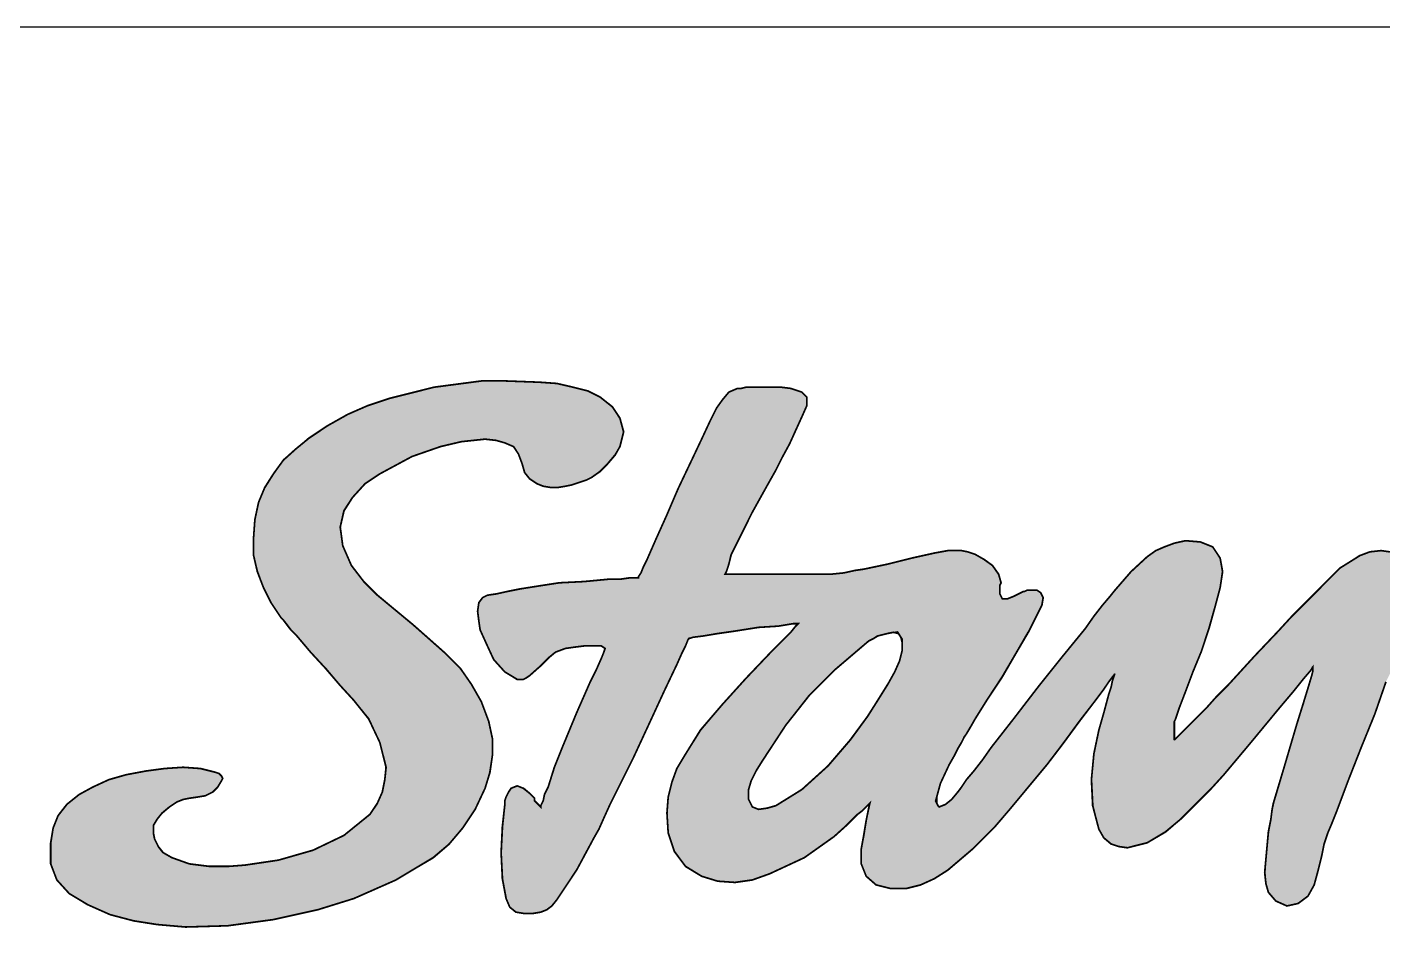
# Model space of a CAD drawing. Extents: x -87147 to -82947, y 23571 to 29511.
# Drawn here: x -85843.4 to -85512.2, y 24451.5 to 24671.5 of the extents above; entities that cross this region are included whole.
import ezdxf

# ---------------------------------------------------------------- set-up
doc = ezdxf.new("R2010")
doc.units = 0
doc.header["$LTSCALE"] = 200
doc.header["$MEASUREMENT"] = 0
doc.layers.get('0').update_dxf_attribs({"linetype": 'CONTINUOUS'})
doc.layers.add('CAMADA_1', color=7, linetype='CONTINUOUS')
doc.layers.add('FINA', color=7, linetype='CONTINUOUS')

msp = doc.modelspace()

# ---------------------------------------------------------------- hatches: boundary and pattern name
at = {"linetype": 'CONTINUOUS'}
msp.add_hatch(color=5, dxfattribs=at).paths.add_polyline_path([(-85756.039, 24487.724), (-85756.643, 24484.701), (-85757.853, 24481.98), (-85759.667, 24479.259), (-85766.016, 24474.119), (-85773.574, 24470.491), (-85782.039, 24468.073), (-85790.202, 24466.863), (-85794.131, 24466.561), (-85798.969, 24466.561), (-85803.806, 24467.166), (-85808.038, 24468.677), (-85810.155, 24469.887), (-85811.365, 24471.398), (-85812.574, 24473.816), (-85812.574, 24476.538), (-85811.666, 24478.05), (-85810.457, 24479.561), (-85808.643, 24481.073), (-85806.18, 24482.714), (-85803.806, 24483.189), (-85801.69, 24483.492), (-85799.876, 24483.793), (-85798.062, 24484.701), (-85796.853, 24485.91), (-85795.945, 24487.421), (-85795.643, 24488.026), (-85795.945, 24488.631), (-85796.55, 24489.235), (-85797.457, 24489.538), (-85801.085, 24490.445), (-85805.318, 24490.747), (-85809.852, 24490.445), (-85814.388, 24489.84), (-85819.225, 24488.933), (-85823.457, 24487.724), (-85827.387, 24485.91), (-85830.713, 24484.096), (-85833.736, 24481.677), (-85835.852, 24478.956), (-85837.061, 24475.933), (-85837.666, 24472.305), (-85837.666, 24467.166), (-85836.155, 24463.235), (-85833.132, 24459.911), (-85828.596, 24457.189), (-85823.155, 24454.771), (-85817.411, 24453.258), (-85811.666, 24452.352), (-85804.713, 24451.747), (-85794.433, 24452.049), (-85783.248, 24453.561), (-85772.364, 24455.98), (-85763.597, 24458.701), (-85753.317, 24463.235), (-85744.248, 24468.677), (-85740.318, 24472.003), (-85736.992, 24475.933), (-85733.969, 24480.468), (-85731.55, 24485.608), (-85730.341, 24489.538), (-85729.736, 24493.77), (-85729.736, 24497.7), (-85730.644, 24501.933), (-85732.458, 24506.77), (-85734.876, 24511.003), (-85737.597, 24514.933), (-85741.225, 24518.561), (-85749.085, 24525.515), (-85757.853, 24532.77), (-85761.178, 24536.096), (-85764.201, 24540.026), (-85766.318, 24544.863), (-85766.923, 24549.398), (-85766.016, 24553.328), (-85763.899, 24556.654), (-85760.876, 24559.979), (-85757.248, 24562.398), (-85749.388, 24566.631), (-85742.434, 24569.048), (-85737.295, 24570.258), (-85731.55, 24570.863), (-85728.83, 24570.561), (-85726.713, 24569.956), (-85724.597, 24569.048), (-85723.388, 24567.235), (-85722.481, 24564.817), (-85721.876, 24562.7), (-85720.667, 24561.188), (-85718.853, 24559.979), (-85717.342, 24559.375), (-85715.528, 24559.072), (-85713.714, 24559.072), (-85711.9, 24559.375), (-85710.388, 24559.677), (-85708.574, 24560.281), (-85706.76, 24560.886), (-85705.551, 24561.491), (-85703.435, 24563.002), (-85701.621, 24564.817), (-85699.806, 24566.933), (-85698.598, 24569.048), (-85697.69, 24572.677), (-85698.598, 24576.002), (-85700.412, 24578.724), (-85703.435, 24581.142), (-85706.458, 24582.654), (-85710.086, 24583.561), (-85714.015, 24584.467), (-85718.248, 24584.77), (-85726.411, 24585.072), (-85732.458, 24585.072), (-85743.946, 24583.561), (-85754.83, 24580.839), (-85760.271, 24579.025), (-85765.109, 24576.91), (-85769.946, 24574.188), (-85774.48, 24571.165), (-85777.806, 24568.445), (-85780.83, 24565.723), (-85783.248, 24562.398), (-85785.364, 24559.072), (-85786.876, 24555.444), (-85787.783, 24551.212), (-85788.085, 24546.979), (-85788.085, 24542.445), (-85787.178, 24538.514), (-85785.667, 24534.584), (-85783.853, 24530.956), (-85781.434, 24527.329), (-85780.83, 24526.723), (-85779.923, 24525.515), (-85779.015, 24524.306), (-85777.503, 24522.793), (-85774.178, 24518.863), (-85770.55, 24514.933), (-85766.923, 24510.7), (-85763.597, 24507.073), (-85761.178, 24504.049), (-85759.97, 24502.537), (-85757.248, 24496.794), (-85755.737, 24490.747)])
h = msp.add_hatch(color=5, dxfattribs=at)
h.paths.add_polyline_path([(-85595.505, 24530.352), (-85595.202, 24532.166), (-85595.807, 24533.375), (-85596.715, 24533.979), (-85599.132, 24533.979), (-85599.738, 24533.677), (-85600.038, 24533.677), (-85602.458, 24532.468), (-85603.97, 24531.863), (-85605.179, 24531.863), (-85605.784, 24533.073), (-85605.784, 24533.677), (-85605.784, 24534.282), (-85605.784, 24535.189), (-85605.481, 24535.793), (-85606.086, 24537.91), (-85607.598, 24540.026), (-85609.714, 24541.537), (-85611.83, 24542.747), (-85613.645, 24543.351), (-85615.156, 24543.653), (-85616.969, 24543.653), (-85618.482, 24543.653), (-85621.807, 24543.049), (-85627.249, 24541.839), (-85633.295, 24540.328), (-85639.04, 24539.119), (-85641.155, 24538.816), (-85643.877, 24538.212), (-85646.9, 24537.91), (-85649.62, 24537.91), (-85656.876, 24537.91), (-85664.434, 24537.91), (-85667.76, 24537.91), (-85670.481, 24537.91), (-85672.295, 24537.91), (-85672.9, 24537.91), (-85672.597, 24538.514), (-85671.993, 24540.328), (-85671.387, 24542.747), (-85670.179, 24545.165), (-85668.667, 24548.189), (-85666.249, 24553.026), (-85663.225, 24558.467), (-85660.504, 24563.305), (-85658.993, 24566.328), (-85657.179, 24569.654), (-85655.667, 24572.979), (-85654.156, 24576.305), (-85652.946, 24579.025), (-85652.946, 24581.142), (-85654.156, 24582.351), (-85656.876, 24583.258), (-85659.296, 24583.561), (-85663.527, 24583.561), (-85665.644, 24583.561), (-85667.76, 24583.561), (-85668.97, 24583.258), (-85669.877, 24583.258), (-85671.993, 24582.351), (-85673.504, 24580.538), (-85675.016, 24578.421), (-85676.527, 24575.398), (-85678.643, 24570.863), (-85681.365, 24565.119), (-85684.388, 24558.771), (-85687.109, 24552.421), (-85689.83, 24546.374), (-85691.946, 24541.537), (-85692.853, 24539.724), (-85693.458, 24538.212), (-85694.062, 24537.305), (-85694.062, 24537.002), (-85694.667, 24537.002), (-85696.179, 24537.002), (-85698.295, 24536.7), (-85701.016, 24536.7), (-85707.365, 24536.096), (-85713.411, 24535.793), (-85717.342, 24535.189), (-85723.085, 24534.282), (-85726.108, 24533.677), (-85728.83, 24533.073), (-85730.946, 24532.77), (-85732.155, 24532.166), (-85733.062, 24530.956), (-85733.364, 24528.84), (-85733.062, 24526.421), (-85732.759, 24524.306), (-85731.249, 24520.98), (-85729.435, 24517.049), (-85726.713, 24514.026), (-85723.69, 24512.212), (-85722.179, 24512.212), (-85721.574, 24512.515), (-85720.667, 24513.119), (-85717.946, 24515.538), (-85715.829, 24517.653), (-85714.318, 24518.863), (-85711.9, 24519.77), (-85709.783, 24520.072), (-85707.365, 24520.375), (-85705.249, 24520.375), (-85703.132, 24520.375), (-85702.177, 24519.738), (-85703.132, 24517.352), (-85704.341, 24514.63), (-85705.853, 24511.607), (-85709.178, 24504.049), (-85712.806, 24495.282), (-85714.62, 24490.747), (-85716.132, 24485.91), (-85717.039, 24484.096), (-85717.342, 24482.584), (-85717.946, 24481.375), (-85717.946, 24481.073), (-85719.458, 24482.584), (-85719.458, 24483.189), (-85719.76, 24483.492), (-85720.667, 24484.398), (-85722.179, 24485.608), (-85723.69, 24486.212), (-85725.202, 24485.608), (-85725.806, 24484.701), (-85726.411, 24483.492), (-85726.713, 24482.584), (-85726.713, 24481.677), (-85727.318, 24476.236), (-85727.621, 24469.887), (-85727.318, 24463.538), (-85726.411, 24458.701), (-85725.504, 24456.584), (-85723.992, 24455.375), (-85722.179, 24455.073), (-85719.76, 24455.073), (-85717.946, 24455.375), (-85716.434, 24455.98), (-85715.225, 24456.887), (-85714.015, 24458.398), (-85711.597, 24462.026), (-85709.178, 24465.654), (-85707.062, 24469.584), (-85704.946, 24473.514), (-85703.737, 24475.631), (-85702.527, 24478.352), (-85701.016, 24481.677), (-85699.202, 24485.306), (-85695.271, 24493.166), (-85691.342, 24501.631), (-85687.713, 24509.491), (-85684.69, 24515.839), (-85683.481, 24518.561), (-85682.574, 24520.375), (-85681.777, 24522.365), (-85678.341, 24522.793), (-85674.714, 24523.398), (-85670.481, 24524.003), (-85664.736, 24524.909), (-85659.9, 24525.212), (-85656.272, 24525.817), (-85655.063, 24525.817), (-85655.667, 24525.212), (-85656.876, 24523.7), (-85658.993, 24521.584), (-85661.713, 24518.863), (-85667.76, 24512.515), (-85673.504, 24506.166), (-85678.946, 24499.817), (-85682.876, 24493.468), (-85684.69, 24490.445), (-85685.899, 24487.119), (-85686.807, 24483.492), (-85687.109, 24479.561), (-85686.807, 24474.724), (-85685.295, 24470.189), (-85682.574, 24466.561), (-85678.643, 24464.143), (-85674.714, 24462.934), (-85670.481, 24462.631), (-85666.249, 24463.235), (-85662.016, 24464.748), (-85653.551, 24468.677), (-85646.295, 24473.817), (-85643.272, 24476.538), (-85640.551, 24479.259), (-85639.342, 24480.165), (-85638.435, 24481.073), (-85637.83, 24481.677), (-85637.527, 24481.98), (-85637.83, 24480.77), (-85638.435, 24477.747), (-85639.04, 24474.119), (-85639.644, 24470.794), (-85639.644, 24467.166), (-85638.435, 24464.143), (-85636.016, 24462.026), (-85632.388, 24461.12), (-85628.76, 24461.12), (-85625.133, 24462.026), (-85621.807, 24463.538), (-85618.482, 24465.654), (-85612.435, 24470.794), (-85606.993, 24476.236), (-85603.365, 24480.468), (-85598.83, 24485.91), (-85594.295, 24491.352), (-85590.365, 24496.491), (-85586.133, 24502.236), (-85582.202, 24507.375), (-85580.389, 24509.793), (-85579.179, 24511.607), (-85577.73, 24513.538), (-85578.272, 24511.91), (-85578.575, 24510.398), (-85579.179, 24508.584), (-85580.389, 24504.049), (-85581.598, 24499.817), (-85582.807, 24494.072), (-85583.412, 24487.724), (-85583.109, 24481.375), (-85581.598, 24475.631), (-85580.389, 24473.514), (-85578.575, 24472.003), (-85576.76, 24471.398), (-85574.644, 24471.096), (-85569.807, 24472.305), (-85565.272, 24475.026), (-85561.645, 24478.05), (-85557.714, 24481.98), (-85554.087, 24485.608), (-85551.063, 24488.933), (-85544.714, 24496.491), (-85537.458, 24505.259), (-85534.133, 24509.189), (-85531.714, 24512.212), (-85529.9, 24514.329), (-85529.296, 24515.236), (-85529.296, 24514.329), (-85529.598, 24513.119), (-85530.505, 24510.096), (-85531.714, 24506.166), (-85533.226, 24501.328), (-85536.25, 24491.05), (-85538.97, 24481.98), (-85539.273, 24480.468), (-85539.575, 24478.05), (-85540.18, 24475.026), (-85540.481, 24471.701), (-85540.784, 24468.374), (-85541.086, 24465.049), (-85540.784, 24462.328), (-85540.18, 24460.212), (-85538.366, 24458.096), (-85535.644, 24456.887), (-85532.924, 24457.491), (-85530.505, 24459.305), (-85528.993, 24462.026), (-85528.087, 24465.351), (-85527.179, 24468.98), (-85526.575, 24472.003), (-85526.273, 24472.91), (-85525.668, 24474.724), (-85524.761, 24476.841), (-85523.551, 24479.864), (-85520.831, 24487.119), (-85517.505, 24495.584), (-85514.18, 24503.747), (-85511.459, 24511.607), (-85509.947, 24514.63), (-85509.04, 24517.352), (-85508.133, 24519.467), (-85507.831, 24520.98), (-85506.319, 24526.119), (-85505.412, 24530.956), (-85505.11, 24535.491), (-85506.017, 24539.724), (-85507.226, 24541.235), (-85508.738, 24542.445), (-85510.552, 24543.351), (-85512.668, 24543.653), (-85515.389, 24543.351), (-85517.808, 24542.445), (-85520.226, 24540.933), (-85522.644, 24539.422), (-85523.551, 24538.514), (-85525.365, 24536.7), (-85527.482, 24534.584), (-85529.598, 24532.468), (-85534.435, 24527.63), (-85537.761, 24524.003), (-85543.505, 24517.956), (-85549.854, 24511.003), (-85552.877, 24507.979), (-85555.296, 24505.259), (-85557.714, 24502.84), (-85559.226, 24501.328), (-85560.737, 24499.817), (-85561.947, 24498.607), (-85563.156, 24497.397), (-85563.156, 24500.723), (-85563.156, 24501.328), (-85563.156, 24501.631), (-85563.156, 24501.933), (-85562.853, 24502.537), (-85561.947, 24505.259), (-85560.436, 24509.189), (-85558.622, 24514.026), (-85556.505, 24519.166), (-85554.691, 24524.607), (-85553.179, 24530.049), (-85551.97, 24534.584), (-85551.366, 24538.514), (-85551.97, 24541.839), (-85553.784, 24544.561), (-85556.807, 24545.77), (-85560.436, 24546.072), (-85563.156, 24545.468), (-85565.575, 24544.561), (-85567.691, 24543.653), (-85569.807, 24542.142), (-85573.737, 24538.514), (-85577.668, 24533.979), (-85578.877, 24532.468), (-85580.691, 24530.352), (-85582.807, 24527.63), (-85584.923, 24524.607), (-85590.365, 24517.956), (-85596.412, 24510.398), (-85602.458, 24502.537), (-85607.9, 24495.584), (-85610.016, 24492.561), (-85612.132, 24489.84), (-85613.946, 24487.724), (-85615.562, 24485.302), (-85617.574, 24482.887), (-85619.086, 24481.677), (-85620.723, 24481.022), (-85621.469, 24482.512), (-85620.296, 24486.817), (-85618.179, 24491.352), (-85616.969, 24493.468), (-85616.063, 24495.282), (-85615.158, 24496.791), (-85614.551, 24498.003), (-85613.946, 24498.909), (-85613.04, 24500.422), (-85611.83, 24502.537), (-85608.807, 24507.375), (-85605.179, 24512.816), (-85601.853, 24518.561), (-85598.83, 24523.7), (-85596.715, 24527.933)])
h.paths.add_polyline_path([(-85652.342, 24508.282), (-85645.993, 24514.63), (-85637.83, 24521.584), (-85636.621, 24522.189), (-85635.714, 24522.793), (-85634.504, 24523.096), (-85633.295, 24523.398), (-85630.896, 24523.878), (-85629.667, 24522.038), (-85629.667, 24519.166), (-85630.272, 24516.747), (-85631.481, 24514.026), (-85632.993, 24511.305), (-85636.016, 24506.468), (-85638.132, 24503.142), (-85642.365, 24497.399), (-85647.807, 24491.05), (-85654.156, 24485.306), (-85660.504, 24481.375), (-85662.621, 24480.77), (-85664.736, 24480.468), (-85666.249, 24481.073), (-85667.156, 24482.887), (-85667.156, 24485.306), (-85666.55, 24487.421), (-85665.342, 24489.84), (-85663.83, 24492.258), (-85658.086, 24501.026)], flags=16)

# ---------------------------------------------------------------- linework, layer by layer
at = {"color": 5, "linetype": 'CONTINUOUS'}
for points in [[(-85730.341, 24489.538), (-85729.736, 24493.77), (-85729.736, 24497.7), (-85730.644, 24501.933), (-85732.458, 24506.77), (-85734.876, 24511.003), (-85737.597, 24514.933), (-85741.225, 24518.561), (-85749.085, 24525.515), (-85757.853, 24532.77), (-85761.178, 24536.096), (-85764.201, 24540.026), (-85766.318, 24544.863), (-85766.923, 24549.398), (-85766.016, 24553.328), (-85763.899, 24556.654), (-85760.876, 24559.979), (-85757.248, 24562.398), (-85749.388, 24566.631), (-85742.434, 24569.048), (-85737.295, 24570.258), (-85731.55, 24570.863), (-85728.83, 24570.561), (-85726.713, 24569.956), (-85724.597, 24569.048), (-85723.388, 24567.235), (-85722.481, 24564.817), (-85721.876, 24562.7), (-85720.667, 24561.188), (-85718.853, 24559.979), (-85717.342, 24559.375), (-85715.528, 24559.072), (-85713.714, 24559.072), (-85711.9, 24559.375), (-85710.388, 24559.677), (-85708.574, 24560.281), (-85706.76, 24560.886), (-85705.551, 24561.491), (-85703.435, 24563.002), (-85701.621, 24564.817), (-85699.806, 24566.933), (-85698.598, 24569.048), (-85697.69, 24572.677), (-85698.598, 24576.002), (-85700.412, 24578.724), (-85703.435, 24581.142), (-85706.458, 24582.654), (-85710.086, 24583.561), (-85714.015, 24584.467), (-85718.248, 24584.77), (-85726.411, 24585.072), (-85732.458, 24585.072), (-85743.946, 24583.561), (-85754.83, 24580.839), (-85760.271, 24579.025), (-85765.109, 24576.91), (-85769.946, 24574.188), (-85774.48, 24571.165), (-85777.806, 24568.445), (-85780.83, 24565.723), (-85783.248, 24562.398), (-85785.364, 24559.072), (-85786.876, 24555.444), (-85787.783, 24551.212), (-85788.085, 24546.979), (-85788.085, 24542.445), (-85787.178, 24538.514), (-85785.667, 24534.584), (-85783.853, 24530.956), (-85781.434, 24527.329), (-85780.83, 24526.723), (-85779.923, 24525.515), (-85779.015, 24524.306), (-85777.503, 24522.793), (-85774.178, 24518.863), (-85770.55, 24514.933), (-85766.923, 24510.7), (-85763.597, 24507.073), (-85761.178, 24504.049), (-85759.97, 24502.537), (-85757.248, 24496.794), (-85755.737, 24490.747), (-85756.039, 24487.724), (-85756.643, 24484.701), (-85757.853, 24481.98), (-85759.667, 24479.259), (-85766.016, 24474.119), (-85773.574, 24470.491), (-85782.039, 24468.073), (-85790.202, 24466.863), (-85794.131, 24466.561), (-85798.969, 24466.561), (-85803.806, 24467.166), (-85808.038, 24468.677), (-85810.155, 24469.887), (-85811.365, 24471.398), (-85812.271, 24473.212), (-85812.574, 24474.724), (-85812.574, 24476.538), (-85811.666, 24478.05), (-85810.457, 24479.561), (-85808.643, 24481.073), (-85806.829, 24482.282), (-85805.318, 24482.887), (-85803.806, 24483.189), (-85801.69, 24483.492), (-85799.876, 24483.793), (-85798.062, 24484.701), (-85796.853, 24485.91), (-85795.945, 24487.421), (-85795.643, 24488.026), (-85795.945, 24488.631), (-85796.55, 24489.235), (-85797.457, 24489.538), (-85801.085, 24490.445), (-85805.318, 24490.747), (-85809.852, 24490.445), (-85814.388, 24489.84), (-85819.225, 24488.933), (-85823.457, 24487.724), (-85827.387, 24485.91), (-85830.713, 24484.096), (-85833.736, 24481.677), (-85835.852, 24478.956), (-85837.061, 24475.933), (-85837.666, 24472.305), (-85837.666, 24467.166), (-85836.155, 24463.235), (-85833.132, 24459.911), (-85828.596, 24457.189), (-85823.155, 24454.771), (-85817.411, 24453.258), (-85811.666, 24452.352), (-85804.713, 24451.747), (-85794.433, 24452.049), (-85783.248, 24453.561), (-85772.364, 24455.98), (-85763.597, 24458.701), (-85753.317, 24463.235), (-85744.248, 24468.677), (-85740.318, 24472.003), (-85736.992, 24475.933), (-85733.969, 24480.468), (-85731.55, 24485.608)], [(-85652.342, 24508.282), (-85645.993, 24514.63), (-85637.83, 24521.584), (-85636.621, 24522.189), (-85635.714, 24522.793), (-85634.504, 24523.096), (-85633.295, 24523.398), (-85630.896, 24523.878), (-85629.667, 24522.038), (-85629.667, 24519.166), (-85630.272, 24516.747), (-85631.481, 24514.026), (-85632.993, 24511.305), (-85636.016, 24506.468), (-85638.132, 24503.142), (-85642.365, 24497.399), (-85647.807, 24491.05), (-85654.156, 24485.306), (-85660.504, 24481.375), (-85662.621, 24480.77), (-85664.736, 24480.468), (-85666.249, 24481.073), (-85667.156, 24482.887), (-85667.156, 24485.306), (-85666.55, 24487.421), (-85665.342, 24489.84), (-85663.83, 24492.258), (-85658.086, 24501.026)]]:
    msp.add_lwpolyline(points, close=True, dxfattribs=at)
msp.add_lwpolyline([(-85510.552, 24543.351), (-85512.668, 24543.653), (-85515.389, 24543.351), (-85517.808, 24542.445), (-85520.226, 24540.933), (-85522.644, 24539.422), (-85523.551, 24538.514), (-85525.365, 24536.7), (-85527.482, 24534.584), (-85529.598, 24532.468), (-85534.435, 24527.63), (-85537.761, 24524.003), (-85543.505, 24517.956), (-85549.854, 24511.003), (-85552.877, 24507.979), (-85555.296, 24505.259), (-85557.714, 24502.84), (-85559.226, 24501.328), (-85560.737, 24499.817), (-85561.947, 24498.607), (-85563.156, 24497.397), (-85563.156, 24500.723), (-85563.156, 24501.328), (-85563.156, 24501.631), (-85563.156, 24501.933), (-85562.853, 24502.537), (-85561.947, 24505.259), (-85560.436, 24509.189), (-85558.622, 24514.026), (-85556.505, 24519.166), (-85554.691, 24524.607), (-85553.179, 24530.049), (-85551.97, 24534.584), (-85551.366, 24538.514), (-85551.97, 24541.839), (-85553.784, 24544.561), (-85556.807, 24545.77), (-85560.436, 24546.072), (-85563.156, 24545.468), (-85565.575, 24544.561), (-85567.691, 24543.653), (-85569.807, 24542.142), (-85573.737, 24538.514), (-85577.668, 24533.979), (-85578.877, 24532.468), (-85580.691, 24530.352), (-85582.807, 24527.63), (-85584.923, 24524.607), (-85590.365, 24517.956), (-85596.412, 24510.398), (-85602.458, 24502.537), (-85607.9, 24495.584), (-85610.016, 24492.561), (-85612.132, 24489.84), (-85613.946, 24487.724), (-85615.562, 24485.302), (-85617.574, 24482.887), (-85619.086, 24481.677), (-85620.723, 24481.022), (-85621.469, 24482.512), (-85620.296, 24486.817), (-85618.179, 24491.352), (-85616.969, 24493.468), (-85616.063, 24495.282), (-85615.158, 24496.791), (-85614.551, 24498.003), (-85613.946, 24498.909), (-85613.04, 24500.422), (-85611.83, 24502.537), (-85608.807, 24507.375), (-85605.179, 24512.816), (-85601.853, 24518.561), (-85598.83, 24523.7), (-85596.715, 24527.933), (-85595.505, 24530.352), (-85595.202, 24532.166), (-85595.807, 24533.375), (-85596.715, 24533.979), (-85599.132, 24533.979), (-85599.738, 24533.677), (-85600.038, 24533.677), (-85602.458, 24532.468), (-85603.97, 24531.863), (-85605.179, 24531.863), (-85605.784, 24533.073), (-85605.784, 24533.677), (-85605.784, 24534.282), (-85605.784, 24535.189), (-85605.481, 24535.793), (-85606.086, 24537.91), (-85607.598, 24540.026), (-85609.714, 24541.537), (-85611.83, 24542.747), (-85613.645, 24543.351), (-85615.156, 24543.653), (-85616.969, 24543.653), (-85618.482, 24543.653), (-85621.807, 24543.049), (-85627.249, 24541.839), (-85633.295, 24540.328), (-85639.04, 24539.119), (-85641.155, 24538.816), (-85643.877, 24538.212), (-85646.9, 24537.91), (-85649.62, 24537.91), (-85656.876, 24537.91), (-85664.434, 24537.91), (-85667.76, 24537.91), (-85670.481, 24537.91), (-85672.295, 24537.91), (-85672.9, 24537.91), (-85672.597, 24538.514), (-85671.993, 24540.328), (-85671.387, 24542.747), (-85670.179, 24545.165), (-85668.667, 24548.189), (-85666.249, 24553.026), (-85663.225, 24558.467), (-85660.504, 24563.305), (-85658.993, 24566.328), (-85657.179, 24569.654), (-85655.667, 24572.979), (-85654.156, 24576.305), (-85652.946, 24579.025), (-85652.946, 24581.142), (-85654.156, 24582.351), (-85656.876, 24583.258), (-85659.296, 24583.561), (-85663.527, 24583.561), (-85665.644, 24583.561), (-85667.76, 24583.561), (-85668.97, 24583.258), (-85669.877, 24583.258), (-85671.993, 24582.351), (-85673.504, 24580.538), (-85675.016, 24578.421), (-85676.527, 24575.398), (-85678.643, 24570.863), (-85681.365, 24565.119), (-85684.388, 24558.771), (-85687.109, 24552.421), (-85689.83, 24546.374), (-85691.946, 24541.537), (-85692.853, 24539.724), (-85693.458, 24538.212), (-85694.062, 24537.305), (-85694.062, 24537.002), (-85694.667, 24537.002), (-85696.179, 24537.002), (-85698.295, 24536.7), (-85701.016, 24536.7), (-85707.365, 24536.096), (-85713.411, 24535.793), (-85717.342, 24535.189), (-85723.085, 24534.282), (-85726.108, 24533.677), (-85728.83, 24533.073), (-85730.946, 24532.77), (-85732.155, 24532.166), (-85733.062, 24530.956), (-85733.364, 24528.84), (-85733.062, 24526.421), (-85732.759, 24524.306), (-85731.249, 24520.98), (-85729.435, 24517.049), (-85726.713, 24514.026), (-85723.69, 24512.212), (-85722.179, 24512.212), (-85721.574, 24512.515), (-85720.667, 24513.119), (-85717.946, 24515.538), (-85715.829, 24517.653), (-85714.318, 24518.863), (-85711.9, 24519.77), (-85709.783, 24520.072), (-85707.365, 24520.375), (-85705.249, 24520.375), (-85703.132, 24520.375), (-85702.177, 24519.738), (-85703.132, 24517.352), (-85704.341, 24514.63), (-85705.853, 24511.607), (-85709.178, 24504.049), (-85712.806, 24495.282), (-85714.62, 24490.747), (-85716.132, 24485.91), (-85717.039, 24484.096), (-85717.342, 24482.584), (-85717.946, 24481.375), (-85717.946, 24481.073), (-85719.458, 24482.584), (-85719.458, 24483.189), (-85719.76, 24483.492), (-85720.667, 24484.398), (-85722.179, 24485.608), (-85723.69, 24486.212), (-85725.202, 24485.608), (-85725.806, 24484.701), (-85726.411, 24483.492), (-85726.713, 24482.584), (-85726.713, 24481.677), (-85727.318, 24476.236), (-85727.621, 24469.887), (-85727.318, 24463.538), (-85726.411, 24458.701), (-85725.504, 24456.584), (-85723.992, 24455.375), (-85722.179, 24455.073), (-85719.76, 24455.073), (-85717.946, 24455.375), (-85716.434, 24455.98), (-85715.225, 24456.887), (-85714.015, 24458.398), (-85711.597, 24462.026), (-85709.178, 24465.654), (-85707.062, 24469.584), (-85704.946, 24473.514), (-85703.737, 24475.631), (-85702.527, 24478.352), (-85701.016, 24481.677), (-85699.202, 24485.306), (-85695.271, 24493.166), (-85691.342, 24501.631), (-85687.713, 24509.491), (-85684.69, 24515.839), (-85683.481, 24518.561), (-85682.574, 24520.375), (-85681.777, 24522.365), (-85678.341, 24522.793), (-85674.714, 24523.398), (-85670.481, 24524.003), (-85664.736, 24524.909), (-85659.9, 24525.212), (-85656.272, 24525.817), (-85655.063, 24525.817), (-85655.667, 24525.212), (-85656.876, 24523.7), (-85658.993, 24521.584), (-85661.713, 24518.863), (-85667.76, 24512.515), (-85673.504, 24506.166), (-85678.946, 24499.817), (-85682.876, 24493.468), (-85684.69, 24490.445), (-85685.899, 24487.119), (-85686.807, 24483.492), (-85687.109, 24479.561), (-85686.807, 24474.724), (-85685.295, 24470.189), (-85682.574, 24466.561), (-85678.643, 24464.143), (-85674.714, 24462.934), (-85670.481, 24462.631), (-85666.249, 24463.235), (-85662.016, 24464.748), (-85653.551, 24468.677), (-85646.295, 24473.817), (-85643.272, 24476.538), (-85640.551, 24479.259), (-85639.342, 24480.165), (-85638.435, 24481.073), (-85637.83, 24481.677), (-85637.527, 24481.98), (-85637.83, 24480.77), (-85638.435, 24477.747), (-85639.04, 24474.119), (-85639.644, 24470.794), (-85639.644, 24467.166), (-85638.435, 24464.143), (-85636.016, 24462.026), (-85632.388, 24461.12), (-85628.76, 24461.12), (-85625.133, 24462.026), (-85621.807, 24463.538), (-85618.482, 24465.654), (-85612.435, 24470.794), (-85606.993, 24476.236), (-85603.365, 24480.468), (-85598.83, 24485.91), (-85594.295, 24491.352), (-85590.365, 24496.491), (-85586.133, 24502.236), (-85582.202, 24507.375), (-85580.389, 24509.793), (-85579.179, 24511.607), (-85577.73, 24513.538), (-85578.272, 24511.91), (-85578.575, 24510.398), (-85579.179, 24508.584), (-85580.389, 24504.049), (-85581.598, 24499.817), (-85582.807, 24494.072), (-85583.412, 24487.724), (-85583.109, 24481.375), (-85581.598, 24475.631), (-85580.389, 24473.514), (-85578.575, 24472.003), (-85576.76, 24471.398), (-85574.644, 24471.096), (-85569.807, 24472.305), (-85565.272, 24475.026), (-85561.645, 24478.05), (-85557.714, 24481.98), (-85554.087, 24485.608), (-85551.063, 24488.933), (-85544.714, 24496.491), (-85537.458, 24505.259), (-85534.133, 24509.189), (-85531.714, 24512.212), (-85529.9, 24514.329), (-85529.296, 24515.236), (-85529.296, 24514.329), (-85529.598, 24513.119), (-85530.505, 24510.096), (-85531.714, 24506.166), (-85533.226, 24501.328), (-85536.25, 24491.05), (-85538.97, 24481.98), (-85539.273, 24480.468), (-85539.575, 24478.05), (-85540.18, 24475.026), (-85540.481, 24471.701), (-85540.784, 24468.374), (-85541.086, 24465.049), (-85540.784, 24462.328), (-85540.18, 24460.212), (-85538.366, 24458.096), (-85535.644, 24456.887), (-85532.924, 24457.491), (-85530.505, 24459.305), (-85528.993, 24462.026), (-85528.087, 24465.351), (-85527.179, 24468.98), (-85526.575, 24472.003), (-85526.273, 24472.91), (-85525.668, 24474.724), (-85524.761, 24476.841), (-85523.551, 24479.864), (-85520.831, 24487.119), (-85517.505, 24495.584), (-85514.18, 24503.747), (-85511.459, 24511.607)], dxfattribs=at)
at = {"layer": 'CAMADA_1', "color": 5, "linetype": 'CONTINUOUS', "const_width": 0.42}
for points in [[(-85804.713, 24451.747), (-85794.433, 24452.049), (-85783.248, 24453.561), (-85772.364, 24455.98), (-85763.597, 24458.701), (-85753.317, 24463.235), (-85744.248, 24468.677), (-85740.318, 24472.003), (-85736.992, 24475.933), (-85733.969, 24480.468), (-85731.55, 24485.608), (-85730.341, 24489.538), (-85729.736, 24493.77), (-85729.736, 24497.7), (-85730.644, 24501.933), (-85732.458, 24506.77), (-85734.876, 24511.003), (-85737.597, 24514.933), (-85741.225, 24518.561), (-85749.085, 24525.515), (-85757.853, 24532.77), (-85761.178, 24536.096), (-85764.201, 24540.026), (-85766.318, 24544.863), (-85766.923, 24549.398), (-85766.016, 24553.328), (-85763.899, 24556.654), (-85760.876, 24559.979), (-85757.248, 24562.398), (-85749.388, 24566.631), (-85742.434, 24569.048), (-85737.295, 24570.258), (-85731.55, 24570.863), (-85728.83, 24570.561), (-85726.713, 24569.956), (-85724.597, 24569.048), (-85723.388, 24567.235), (-85722.481, 24564.817), (-85721.876, 24562.7), (-85720.667, 24561.188), (-85718.853, 24559.979), (-85717.342, 24559.375), (-85715.528, 24559.072), (-85713.714, 24559.072), (-85711.9, 24559.375), (-85710.388, 24559.677), (-85708.574, 24560.281), (-85706.76, 24560.886), (-85705.551, 24561.491), (-85703.435, 24563.002), (-85701.621, 24564.817), (-85699.806, 24566.933), (-85698.598, 24569.048), (-85697.69, 24572.677), (-85698.598, 24576.002), (-85700.412, 24578.724), (-85703.435, 24581.142), (-85706.458, 24582.654), (-85710.086, 24583.561), (-85714.015, 24584.467), (-85718.248, 24584.77), (-85726.411, 24585.072), (-85732.458, 24585.072), (-85743.946, 24583.561), (-85754.83, 24580.839), (-85760.271, 24579.025), (-85765.109, 24576.91), (-85769.946, 24574.188), (-85774.48, 24571.165), (-85777.806, 24568.445), (-85780.83, 24565.723), (-85783.248, 24562.398), (-85785.364, 24559.072), (-85786.876, 24555.444), (-85787.783, 24551.212), (-85788.085, 24546.979), (-85788.085, 24542.445), (-85787.178, 24538.514), (-85785.667, 24534.584), (-85783.853, 24530.956), (-85781.434, 24527.329), (-85780.83, 24526.723), (-85779.923, 24525.515), (-85779.015, 24524.306), (-85777.503, 24522.793), (-85774.178, 24518.863), (-85770.55, 24514.933), (-85766.923, 24510.7), (-85763.597, 24507.073), (-85761.178, 24504.049), (-85759.97, 24502.537), (-85757.248, 24496.794), (-85755.737, 24490.747), (-85756.039, 24487.724), (-85756.643, 24484.701), (-85757.853, 24481.98), (-85759.667, 24479.259), (-85766.016, 24474.119), (-85773.574, 24470.491), (-85782.039, 24468.073), (-85790.202, 24466.863), (-85794.131, 24466.561), (-85798.969, 24466.561), (-85803.806, 24467.166), (-85808.038, 24468.677), (-85810.155, 24469.887), (-85811.365, 24471.398), (-85812.271, 24473.212), (-85812.574, 24474.724), (-85812.574, 24476.538), (-85811.666, 24478.05), (-85810.457, 24479.561), (-85808.643, 24481.073), (-85806.829, 24482.282), (-85805.318, 24482.887), (-85803.806, 24483.189), (-85801.69, 24483.492), (-85799.876, 24483.793), (-85798.062, 24484.701), (-85796.853, 24485.91), (-85795.945, 24487.421), (-85795.643, 24488.026), (-85795.945, 24488.631), (-85796.55, 24489.235), (-85797.457, 24489.538), (-85801.085, 24490.445), (-85805.318, 24490.747), (-85809.852, 24490.445), (-85814.388, 24489.84), (-85819.225, 24488.933), (-85823.457, 24487.724), (-85827.387, 24485.91), (-85830.713, 24484.096), (-85833.736, 24481.677), (-85835.852, 24478.956), (-85837.061, 24475.933), (-85837.666, 24472.305), (-85837.666, 24467.166), (-85836.155, 24463.235), (-85833.132, 24459.911), (-85828.596, 24457.189), (-85823.155, 24454.771), (-85817.411, 24453.258), (-85811.666, 24452.352), (-85804.713, 24451.747)], [(-85563.156, 24497.399), (-85563.156, 24500.723), (-85563.156, 24501.328), (-85563.156, 24501.631), (-85563.156, 24501.933), (-85562.853, 24502.537), (-85561.947, 24505.259), (-85560.436, 24509.189), (-85558.622, 24514.026), (-85556.505, 24519.166), (-85554.691, 24524.607), (-85553.179, 24530.049), (-85551.97, 24534.584), (-85551.366, 24538.514), (-85551.97, 24541.839), (-85553.784, 24544.561), (-85556.807, 24545.77), (-85560.436, 24546.072), (-85563.156, 24545.468), (-85565.575, 24544.561), (-85567.691, 24543.653), (-85569.807, 24542.142), (-85573.737, 24538.514), (-85577.668, 24533.979), (-85578.877, 24532.468), (-85580.691, 24530.352), (-85582.807, 24527.63), (-85584.923, 24524.607), (-85590.365, 24517.956), (-85596.412, 24510.398), (-85602.458, 24502.537), (-85607.9, 24495.584), (-85610.016, 24492.561), (-85612.132, 24489.84), (-85613.946, 24487.724), (-85615.156, 24485.91), (-85616.063, 24484.701), (-85617.574, 24482.887), (-85619.086, 24481.677), (-85620.597, 24481.073), (-85620.9, 24481.375), (-85621.202, 24481.98), (-85621.202, 24482.584), (-85621.202, 24483.492), (-85620.296, 24486.817), (-85618.179, 24491.352), (-85616.969, 24493.468), (-85616.063, 24495.282), (-85615.156, 24496.794), (-85614.854, 24497.399), (-85614.551, 24498.003), (-85613.946, 24498.909), (-85613.04, 24500.422), (-85611.83, 24502.537), (-85608.807, 24507.375), (-85605.179, 24512.816), (-85601.853, 24518.561), (-85598.83, 24523.7), (-85596.715, 24527.933), (-85595.505, 24530.352), (-85595.202, 24532.166), (-85595.807, 24533.375), (-85596.715, 24533.979), (-85598.83, 24533.979), (-85599.132, 24533.979), (-85599.738, 24533.677), (-85600.039, 24533.677), (-85600.644, 24533.375), (-85602.458, 24532.468), (-85603.97, 24531.863), (-85605.179, 24531.863), (-85605.784, 24533.073), (-85605.784, 24533.677), (-85605.784, 24534.282), (-85605.784, 24535.189), (-85605.481, 24535.793), (-85606.086, 24537.91), (-85607.598, 24540.026), (-85609.714, 24541.537), (-85611.83, 24542.747), (-85613.645, 24543.351), (-85615.156, 24543.653), (-85616.969, 24543.653), (-85618.482, 24543.653), (-85621.807, 24543.049), (-85627.249, 24541.839), (-85633.295, 24540.328), (-85639.04, 24539.119), (-85641.155, 24538.816), (-85643.877, 24538.212), (-85646.9, 24537.91), (-85649.62, 24537.91), (-85656.876, 24537.91), (-85664.434, 24537.91), (-85667.76, 24537.91), (-85670.481, 24537.91), (-85672.295, 24537.91), (-85672.9, 24537.91), (-85672.597, 24538.514), (-85671.993, 24540.328), (-85671.387, 24542.747), (-85670.179, 24545.165), (-85668.667, 24548.189), (-85666.249, 24553.026), (-85663.225, 24558.467), (-85660.504, 24563.305), (-85658.993, 24566.328), (-85657.179, 24569.654), (-85655.667, 24572.979), (-85654.156, 24576.305), (-85652.946, 24579.025), (-85652.946, 24581.142), (-85654.156, 24582.351), (-85656.876, 24583.258), (-85659.296, 24583.561), (-85663.527, 24583.561), (-85665.644, 24583.561), (-85667.76, 24583.561), (-85668.97, 24583.258), (-85669.877, 24583.258), (-85671.993, 24582.351), (-85673.504, 24580.538), (-85675.016, 24578.421), (-85676.527, 24575.398), (-85678.643, 24570.863), (-85681.365, 24565.119), (-85684.388, 24558.771), (-85687.109, 24552.421), (-85689.83, 24546.374), (-85691.946, 24541.537), (-85692.853, 24539.724), (-85693.458, 24538.212), (-85694.062, 24537.305), (-85694.062, 24537.002), (-85694.667, 24537.002), (-85696.179, 24537.002), (-85698.295, 24536.7), (-85701.016, 24536.7), (-85707.365, 24536.096), (-85713.411, 24535.793), (-85717.342, 24535.189), (-85723.085, 24534.282), (-85726.108, 24533.677), (-85728.83, 24533.073), (-85730.946, 24532.77), (-85732.155, 24532.166), (-85733.062, 24530.956), (-85733.364, 24528.84), (-85733.062, 24526.421), (-85732.759, 24524.306), (-85731.249, 24520.98), (-85729.435, 24517.049), (-85726.713, 24514.026), (-85723.69, 24512.212), (-85723.085, 24512.212), (-85722.179, 24512.212), (-85721.574, 24512.515), (-85720.667, 24513.119), (-85717.946, 24515.538), (-85715.829, 24517.653), (-85714.318, 24518.863), (-85711.9, 24519.77), (-85709.783, 24520.072), (-85707.365, 24520.375), (-85705.249, 24520.375), (-85703.132, 24520.375), (-85702.225, 24519.77), (-85702.527, 24518.863), (-85703.132, 24517.352), (-85704.341, 24514.63), (-85705.853, 24511.607), (-85709.178, 24504.049), (-85712.806, 24495.282), (-85714.62, 24490.747), (-85716.132, 24485.91), (-85717.039, 24484.096), (-85717.342, 24482.584), (-85717.946, 24481.375), (-85717.946, 24481.073), (-85718.853, 24481.98), (-85719.155, 24482.282), (-85719.458, 24482.584), (-85719.458, 24483.189), (-85719.76, 24483.492), (-85720.667, 24484.398), (-85722.179, 24485.608), (-85723.69, 24486.212), (-85725.202, 24485.608), (-85725.806, 24484.701), (-85726.411, 24483.492), (-85726.713, 24482.584), (-85726.713, 24481.677), (-85727.318, 24476.236), (-85727.621, 24469.887), (-85727.318, 24463.538), (-85726.411, 24458.701), (-85725.504, 24456.584), (-85723.992, 24455.375), (-85722.179, 24455.073), (-85719.76, 24455.073), (-85717.946, 24455.375), (-85716.434, 24455.98), (-85715.225, 24456.887), (-85714.015, 24458.398), (-85711.597, 24462.026), (-85709.178, 24465.654), (-85707.062, 24469.584), (-85704.946, 24473.514), (-85703.737, 24475.631), (-85702.527, 24478.352), (-85701.016, 24481.677), (-85699.202, 24485.306), (-85695.271, 24493.166), (-85691.342, 24501.631), (-85687.713, 24509.491), (-85684.69, 24515.839), (-85683.481, 24518.561), (-85682.574, 24520.375), (-85681.969, 24521.886), (-85681.667, 24522.189), (-85680.76, 24522.491), (-85678.341, 24522.793), (-85674.714, 24523.398), (-85670.481, 24524.003), (-85664.736, 24524.909), (-85659.9, 24525.212), (-85656.272, 24525.817), (-85655.063, 24525.817), (-85655.667, 24525.212), (-85656.876, 24523.7), (-85658.993, 24521.584), (-85661.713, 24518.863), (-85667.76, 24512.515), (-85673.504, 24506.166), (-85678.946, 24499.817), (-85682.876, 24493.468), (-85684.69, 24490.445), (-85685.899, 24487.119), (-85686.807, 24483.492), (-85687.109, 24479.561), (-85686.807, 24474.724), (-85685.295, 24470.189), (-85682.574, 24466.561), (-85678.643, 24464.143), (-85674.714, 24462.934), (-85670.481, 24462.631), (-85666.249, 24463.235), (-85662.016, 24464.748), (-85653.551, 24468.677), (-85646.295, 24473.817), (-85643.272, 24476.538), (-85640.551, 24479.259), (-85639.342, 24480.165), (-85638.435, 24481.073), (-85637.83, 24481.677), (-85637.527, 24481.98), (-85637.83, 24480.77), (-85638.435, 24477.747), (-85639.04, 24474.119), (-85639.644, 24470.794), (-85639.644, 24467.166), (-85638.435, 24464.143), (-85636.016, 24462.026), (-85632.388, 24461.12), (-85628.76, 24461.12), (-85625.133, 24462.026), (-85621.807, 24463.538), (-85618.482, 24465.654), (-85612.435, 24470.794), (-85606.993, 24476.236), (-85603.365, 24480.468), (-85598.83, 24485.91), (-85594.295, 24491.352), (-85590.365, 24496.491), (-85586.133, 24502.236), (-85582.202, 24507.375), (-85580.389, 24509.793), (-85579.179, 24511.607), (-85578.272, 24512.816), (-85577.97, 24513.119), (-85577.97, 24512.816), (-85578.272, 24511.91), (-85578.575, 24510.398), (-85579.179, 24508.584), (-85580.389, 24504.049), (-85581.598, 24499.817), (-85582.807, 24494.072), (-85583.412, 24487.724), (-85583.109, 24481.375), (-85581.598, 24475.631), (-85580.389, 24473.514), (-85578.575, 24472.003), (-85576.76, 24471.398), (-85574.644, 24471.096), (-85569.807, 24472.305), (-85565.272, 24475.026), (-85561.645, 24478.05), (-85557.714, 24481.98), (-85554.087, 24485.608), (-85551.063, 24488.933), (-85544.714, 24496.491), (-85537.458, 24505.259), (-85534.133, 24509.189), (-85531.714, 24512.212), (-85529.9, 24514.329), (-85529.296, 24515.236), (-85529.296, 24514.329), (-85529.598, 24513.119), (-85530.505, 24510.096), (-85531.714, 24506.166), (-85533.226, 24501.328), (-85536.25, 24491.05), (-85538.97, 24481.98), (-85539.273, 24480.468), (-85539.575, 24478.05), (-85540.18, 24475.026), (-85540.481, 24471.701), (-85540.784, 24468.374), (-85541.086, 24465.049), (-85540.784, 24462.328), (-85540.18, 24460.212), (-85538.366, 24458.096), (-85535.644, 24456.887), (-85532.924, 24457.491), (-85530.505, 24459.305), (-85528.993, 24462.026), (-85528.087, 24465.351), (-85527.179, 24468.98), (-85526.575, 24472.003), (-85526.273, 24472.91), (-85525.668, 24474.724), (-85524.761, 24476.841), (-85523.551, 24479.864), (-85520.831, 24487.119), (-85517.505, 24495.584), (-85514.18, 24503.747), (-85511.459, 24511.607)], [(-85510.552, 24543.351), (-85512.668, 24543.653), (-85515.389, 24543.351), (-85517.808, 24542.445), (-85520.226, 24540.933), (-85522.644, 24539.422), (-85523.551, 24538.514), (-85525.365, 24536.7), (-85527.482, 24534.584), (-85529.598, 24532.468), (-85534.435, 24527.63), (-85537.761, 24524.003), (-85543.505, 24517.956), (-85549.854, 24511.003), (-85552.877, 24507.979), (-85555.296, 24505.259), (-85557.714, 24502.84), (-85559.226, 24501.328), (-85560.737, 24499.817), (-85561.947, 24498.607), (-85562.853, 24497.7), (-85563.156, 24497.399)], [(-85633.295, 24523.398), (-85631.784, 24523.7), (-85630.575, 24523.398), (-85629.97, 24522.491), (-85629.667, 24521.282), (-85629.667, 24519.166), (-85630.272, 24516.747), (-85631.481, 24514.026), (-85632.993, 24511.305), (-85636.016, 24506.468), (-85638.132, 24503.142), (-85642.365, 24497.399), (-85647.807, 24491.05), (-85654.156, 24485.306), (-85660.504, 24481.375), (-85662.621, 24480.77), (-85664.736, 24480.468), (-85666.249, 24481.073), (-85667.156, 24482.887), (-85667.156, 24485.306), (-85666.55, 24487.421), (-85665.342, 24489.84), (-85663.83, 24492.258), (-85658.086, 24501.026), (-85652.342, 24508.282), (-85645.993, 24514.63), (-85637.83, 24521.584), (-85636.621, 24522.189), (-85635.714, 24522.793), (-85634.504, 24523.096), (-85633.295, 24523.398)]]:
    msp.add_lwpolyline(points, dxfattribs=at)
at = {"layer": 'FINA'}
msp.add_line((-83046.929, 24671.469), (-86790.929, 24671.469), dxfattribs=at)

doc.saveas('drawing.dxf')
